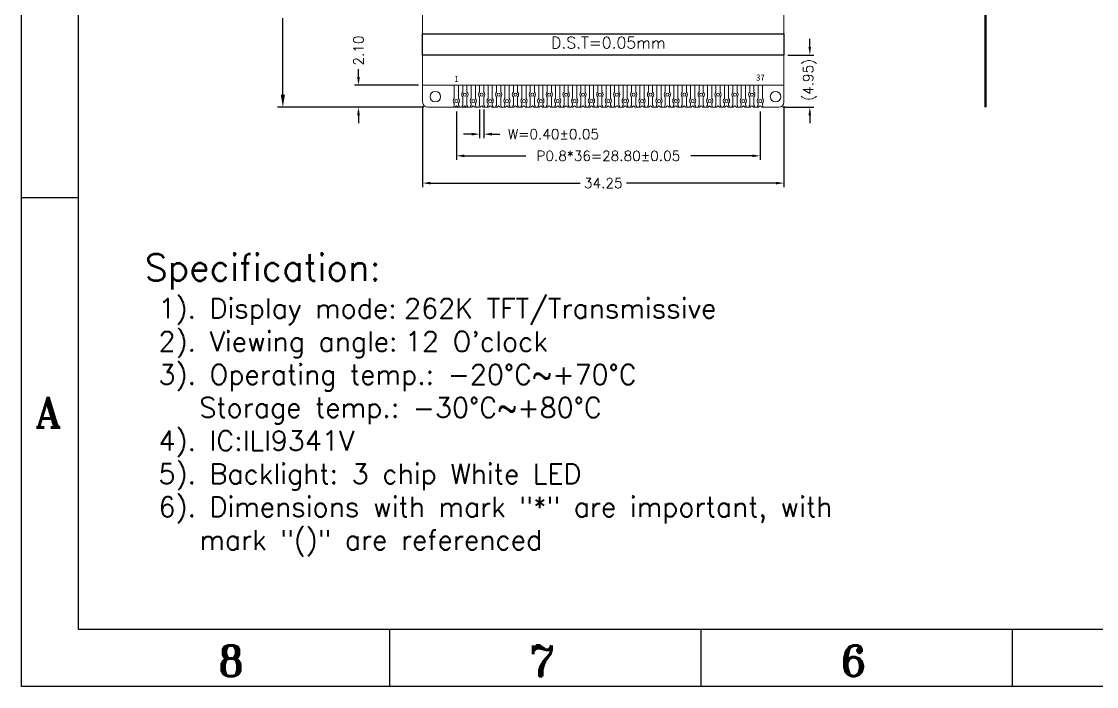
# Model space of a CAD drawing. Header units: millimetres. Extents: x 3053 to 3300, y 537 to 712.
# Drawn here: x 3053 to 3154.9, y 537.2 to 600.3 of the extents above; entities that cross this region are included whole.
import ezdxf

# ---------------------------------------------------------------- set-up
doc = ezdxf.new("R2010")
doc.units = ezdxf.units.MM
doc.layers.add('BORDER', color=31, linetype='Continuous')
doc.layers.add('DIM', color=102, linetype='Continuous')
doc.layers.add('FPC', color=30, linetype='Continuous', lineweight=9)
doc.styles.add('ROMANC', font='romant.shx', dxfattribs={"width": 0.9})
doc.styles.add('romans', font='romans.shx')
doc.styles.get("Standard").update_dxf_attribs({"font": 'NSimSun.ttf'})
doc.dimstyles.new('LCDDIM', dxfattribs={"dimscale": 1.9, "dimtxt": 0.5, "dimasz": 0.4, "dimexe": 0.2025, "dimexo": 0.2025, "dimgap": 0.162, "dimtad": 0, "dimzin": 0, "dimdsep": 46, "dimtxsty": 'romans', "dimcen": 1, "dimadec": 0, "dimazin": 0, "dimtfac": 1, "dimtofl": 0, "dimtmove": 0, "dimatfit": 3, "dimfxl": 0, "dimlwd": -1, "dimarcsym": 0})
doc.dimstyles.new('STANDARD$0', dxfattribs={"dimtxt": 1.2, "dimasz": 1.2, "dimexe": 0.5, "dimexo": 0.6, "dimgap": 0.3, "dimtad": 0, "dimzin": 9, "dimdsep": 46, "dimtxsty": 'Standard', "dimcen": -2, "dimclrd": 256, "dimclre": 256, "dimclrt": 256, "dimadec": 1, "dimazin": 2, "dimtp": 0.2, "dimtm": 0.2, "dimtfac": 0.5, "dimtmove": 0, "dimatfit": 3, "dimfxl": 0, "dimtolj": 2, "dimarcsym": 0})

# ---------------------------------------------------------------- blocks, each defined once
blk = doc.blocks.new('*D23')
at = {"layer": 'Defpoints', "color": 0}
for p in [(3091.01, 592.64), (3125.26, 592.64), (3125.26, 584.95)]:
    blk.add_point(p, dxfattribs=at)
at = {"layer": 'DIM', "color": 0, "lineweight": -2}
for p, q in [((3091.01, 592.25), (3091.01, 584.56)), ((3125.26, 592.25), (3125.26, 584.56))]:
    blk.add_line(p, q, dxfattribs=at)
at = {"layer": 'DIM', "color": 0}
for p, q in [((3091.77, 584.95), (3105.93, 584.95)), ((3124.5, 584.95), (3110.34, 584.95))]:
    blk.add_line(p, q, dxfattribs=at)
for points in [[(3091.77, 585.07), (3091.77, 584.82), (3091.01, 584.95)], [(3124.5, 585.07), (3124.5, 584.82), (3125.26, 584.95)]]:
    blk.add_solid(points, dxfattribs=at)
at = {"layer": 'DIM', "color": 0, "insert": (3108.13, 584.95), "char_height": 0.95, "attachment_point": 5, "style": 'romans'}
blk.add_mtext('34.25', dxfattribs=at)
blk = doc.blocks.new('*D22')
at = {"layer": 'Defpoints', "color": 0}
for p in [(3094.21, 592.14), (3123.01, 592.14), (3123.01, 587.53)]:
    blk.add_point(p, dxfattribs=at)
at = {"layer": 'DIM', "color": 0, "lineweight": -2}
for p, q in [((3094.21, 591.75), (3094.21, 587.15)), ((3123.01, 591.75), (3123.01, 587.15))]:
    blk.add_line(p, q, dxfattribs=at)
at = {"layer": 'DIM', "color": 0}
for p, q in [((3094.97, 587.53), (3100.79, 587.53)), ((3122.25, 587.53), (3116.43, 587.53))]:
    blk.add_line(p, q, dxfattribs=at)
for points in [[(3094.97, 587.66), (3094.97, 587.41), (3094.21, 587.53)], [(3122.25, 587.66), (3122.25, 587.41), (3123.01, 587.53)]]:
    blk.add_solid(points, dxfattribs=at)
at = {"layer": 'DIM', "color": 0, "insert": (3108.61, 587.53), "char_height": 0.95, "attachment_point": 5, "style": 'romans'}
blk.add_mtext('P0.8*36=28.80%%p0.05', dxfattribs=at)
blk = doc.blocks.new('*D21')
at = {"layer": 'Defpoints', "color": 0}
for p in [(3096.41, 592.33), (3096.81, 592.33), (3096.81, 589.59)]:
    blk.add_point(p, dxfattribs=at)
at = {"layer": 'DIM', "color": 0, "lineweight": -2}
for p, q in [((3096.41, 591.94), (3096.41, 589.21)), ((3096.81, 591.94), (3096.81, 589.21))]:
    blk.add_line(p, q, dxfattribs=at)
at = {"layer": 'DIM', "color": 0}
for p, q in [((3095.65, 589.59), (3094.89, 589.59)), ((3097.57, 589.59), (3098.33, 589.59))]:
    blk.add_line(p, q, dxfattribs=at)
for points in [[(3095.65, 589.72), (3095.65, 589.46), (3096.41, 589.59)], [(3097.57, 589.72), (3097.57, 589.46), (3096.81, 589.59)]]:
    blk.add_solid(points, dxfattribs=at)
at = {"layer": 'DIM', "color": 0, "insert": (3103.41, 589.59), "char_height": 0.95, "attachment_point": 5, "style": 'romans'}
blk.add_mtext('W=0.40%%p0.05', dxfattribs=at)
blk = doc.blocks.new('*D24')
at = {"layer": 'Defpoints', "color": 0}
for p in [(3084.93, 594.24), (3091.01, 594.24), (3091.51, 592.14)]:
    blk.add_point(p, dxfattribs=at)
at = {"layer": 'DIM', "color": 0}
for p, q in [((3084.93, 595), (3084.93, 595.76)), ((3084.93, 591.38), (3084.93, 590.62))]:
    blk.add_line(p, q, dxfattribs=at)
at = {"layer": 'DIM', "color": 0, "lineweight": -2}
for p, q in [((3090.62, 594.24), (3084.54, 594.24)), ((3091.12, 592.14), (3084.54, 592.14))]:
    blk.add_line(p, q, dxfattribs=at)
at = {"layer": 'DIM', "color": 0}
for points in [[(3084.8, 595), (3085.06, 595), (3084.93, 594.24)], [(3084.8, 591.38), (3085.06, 591.38), (3084.93, 592.14)]]:
    blk.add_solid(points, dxfattribs=at)
at = {"layer": 'DIM', "color": 0, "insert": (3084.93, 597.51), "char_height": 0.95, "attachment_point": 5, "rotation": 90, "style": 'romans'}
blk.add_mtext('2.10', dxfattribs=at)
blk = doc.blocks.new('*D20')
at = {"layer": 'Defpoints', "color": 0}
for p in [(3125.26, 597.09), (3127.71, 597.09), (3124.76, 592.14)]:
    blk.add_point(p, dxfattribs=at)
at = {"layer": 'DIM', "color": 0}
for p, q in [((3127.71, 597.85), (3127.71, 598.61)), ((3127.71, 591.38), (3127.71, 590.62))]:
    blk.add_line(p, q, dxfattribs=at)
at = {"layer": 'DIM', "color": 0, "lineweight": -2}
for p, q in [((3125.64, 597.09), (3128.09, 597.09)), ((3125.14, 592.14), (3128.09, 592.14))]:
    blk.add_line(p, q, dxfattribs=at)
at = {"layer": 'DIM', "color": 0}
for points in [[(3127.58, 597.85), (3127.83, 597.85), (3127.71, 597.09)], [(3127.58, 591.38), (3127.83, 591.38), (3127.71, 592.14)]]:
    blk.add_solid(points, dxfattribs=at)
at = {"layer": 'DIM', "color": 0, "insert": (3127.71, 594.73), "char_height": 0.95, "attachment_point": 5, "rotation": 90, "style": 'romans'}
blk.add_mtext('(4.95)', dxfattribs=at)
blk = doc.blocks.new('*D25')
at = {"layer": 'Defpoints', "color": 0}
for p in [(3084.27, 614.42), (3077.76, 592.14), (3091.51, 592.14)]:
    blk.add_point(p, dxfattribs=at)
at = {"layer": 'DIM', "lineweight": -2}
for p, q in [((3083.67, 614.42), (3077.26, 614.42)), ((3077.76, 613.22), (3077.76, 605.98)), ((3077.76, 593.34), (3077.76, 600.58)), ((3090.91, 592.14), (3077.26, 592.14))]:
    blk.add_line(p, q, dxfattribs=at)
at = {"layer": 'DIM'}
for points in [[(3077.56, 613.22), (3077.96, 613.22), (3077.76, 614.42)], [(3077.56, 593.34), (3077.96, 593.34), (3077.76, 592.14)]]:
    blk.add_solid(points, dxfattribs=at)
at = {"layer": 'DIM', "insert": (3077.76, 603.28), "char_height": 1.2, "attachment_point": 5, "rotation": 90}
blk.add_mtext('\\A2;22.29', dxfattribs=at)

msp = doc.modelspace()

# ---------------------------------------------------------------- linework, layer by layer
at = {"color": 6}
msp.add_lwpolyline([(3091.01, 599.087), (3125.26, 599.087), (3125.26, 597.087), (3091.01, 597.087)], close=True, dxfattribs=at)
at = {"layer": 'BORDER'}
for p, q in [((3058.391, 542.632), (3058.391, 706.385)), ((3052.988, 583.57), (3058.391, 583.57)), ((3294.461, 542.632), (3058.391, 542.632)), ((3087.9, 537.229), (3087.9, 542.632)), ((3117.408, 537.229), (3117.408, 542.632)), ((3146.917, 537.229), (3146.917, 542.632))]:
    msp.add_line(p, q, dxfattribs=at)
msp.add_lwpolyline([(3052.988, 711.788), (3299.864, 711.788), (3299.864, 537.229), (3052.988, 537.229)], close=True, dxfattribs=at)
at = {"layer": 'Defpoints', "color": 32, "const_width": 0.2, "flags": 128}
msp.add_lwpolyline([(3144.356, 614.423), (3144.356, 592.137)], dxfattribs=at)
at = {"layer": 'FPC', "color": 2}
for p, q in [((3091.01, 592.637), (3091.01, 612.883)), ((3125.26, 612.883), (3125.26, 592.637)), ((3125.26, 594.237), (3091.01, 594.237)), ((3091.51, 592.137), (3095.135, 592.137)), ((3094.085, 592.137), (3093.935, 592.137)), ((3094.335, 592.137), (3094.885, 592.137)), ((3095.135, 592.137), (3095.685, 592.137)), ((3095.935, 592.137), (3096.485, 592.137)), ((3096.735, 592.137), (3097.285, 592.137)), ((3097.535, 592.137), (3098.085, 592.137)), ((3098.335, 592.137), (3098.885, 592.137)), ((3099.135, 592.137), (3099.685, 592.137)), ((3099.935, 592.137), (3100.485, 592.137)), ((3100.735, 592.137), (3101.285, 592.137)), ((3101.535, 592.137), (3102.085, 592.137)), ((3102.335, 592.137), (3102.885, 592.137)), ((3103.135, 592.137), (3103.685, 592.137)), ((3103.935, 592.137), (3104.485, 592.137)), ((3104.735, 592.137), (3105.285, 592.137)), ((3105.535, 592.137), (3106.085, 592.137)), ((3106.335, 592.137), (3106.885, 592.137)), ((3107.135, 592.137), (3107.685, 592.137)), ((3107.935, 592.137), (3108.485, 592.137)), ((3108.735, 592.137), (3109.285, 592.137)), ((3109.535, 592.137), (3110.085, 592.137)), ((3110.335, 592.137), (3110.885, 592.137)), ((3111.135, 592.137), (3111.685, 592.137)), ((3111.935, 592.137), (3112.485, 592.137)), ((3112.735, 592.137), (3113.285, 592.137)), ((3113.535, 592.137), (3114.085, 592.137)), ((3114.335, 592.137), (3114.885, 592.137)), ((3115.135, 592.137), (3115.685, 592.137)), ((3115.935, 592.137), (3116.485, 592.137)), ((3116.735, 592.137), (3117.285, 592.137)), ((3117.535, 592.137), (3118.085, 592.137)), ((3118.335, 592.137), (3118.885, 592.137)), ((3119.135, 592.137), (3119.685, 592.137)), ((3119.935, 592.137), (3120.485, 592.137)), ((3120.735, 592.137), (3121.285, 592.137)), ((3121.535, 592.137), (3122.085, 592.137)), ((3122.335, 592.137), (3122.885, 592.137)), ((3123.135, 592.137), (3124.76, 592.137))]:
    msp.add_line(p, q, dxfattribs=at)
for points in [[(3094.01, 592.96), (3094.01, 594.237), (3094.41, 594.237), (3094.41, 592.96)], [(3094.81, 593.56), (3094.81, 594.237), (3095.21, 594.237), (3095.21, 593.56)], [(3095.61, 592.96), (3095.61, 594.237), (3096.01, 594.237), (3096.01, 592.96)], [(3096.41, 593.56), (3096.41, 594.237), (3096.81, 594.237), (3096.81, 593.56)], [(3097.21, 592.96), (3097.21, 594.237), (3097.61, 594.237), (3097.61, 592.96)], [(3098.01, 593.56), (3098.01, 594.237), (3098.41, 594.237), (3098.41, 593.56)], [(3098.81, 592.96), (3098.81, 594.237), (3099.21, 594.237), (3099.21, 592.96)], [(3099.61, 593.56), (3099.61, 594.237), (3100.01, 594.237), (3100.01, 593.56)], [(3100.41, 592.96), (3100.41, 594.237), (3100.81, 594.237), (3100.81, 592.96)], [(3101.21, 593.56), (3101.21, 594.237), (3101.61, 594.237), (3101.61, 593.56)], [(3102.01, 592.96), (3102.01, 594.237), (3102.41, 594.237), (3102.41, 592.96)], [(3102.81, 593.56), (3102.81, 594.237), (3103.21, 594.237), (3103.21, 593.56)], [(3103.61, 592.96), (3103.61, 594.237), (3104.01, 594.237), (3104.01, 592.96)], [(3104.41, 593.56), (3104.41, 594.237), (3104.81, 594.237), (3104.81, 593.56)], [(3105.21, 592.96), (3105.21, 594.237), (3105.61, 594.237), (3105.61, 592.96)], [(3106.01, 593.56), (3106.01, 594.237), (3106.41, 594.237), (3106.41, 593.56)], [(3106.81, 592.96), (3106.81, 594.237), (3107.21, 594.237), (3107.21, 592.96)], [(3107.61, 593.56), (3107.61, 594.237), (3108.01, 594.237), (3108.01, 593.56)], [(3108.41, 592.96), (3108.41, 594.237), (3108.81, 594.237), (3108.81, 592.96)], [(3109.21, 593.56), (3109.21, 594.237), (3109.61, 594.237), (3109.61, 593.56)], [(3110.01, 592.96), (3110.01, 594.237), (3110.41, 594.237), (3110.41, 592.96)], [(3110.81, 593.56), (3110.81, 594.237), (3111.21, 594.237), (3111.21, 593.56)], [(3111.61, 592.96), (3111.61, 594.237), (3112.01, 594.237), (3112.01, 592.96)], [(3112.41, 593.56), (3112.41, 594.237), (3112.81, 594.237), (3112.81, 593.56)], [(3113.21, 592.96), (3113.21, 594.237), (3113.61, 594.237), (3113.61, 592.96)], [(3114.01, 593.56), (3114.01, 594.237), (3114.41, 594.237), (3114.41, 593.56)], [(3114.81, 592.96), (3114.81, 594.237), (3115.21, 594.237), (3115.21, 592.96)], [(3115.61, 593.56), (3115.61, 594.237), (3116.01, 594.237), (3116.01, 593.56)], [(3116.41, 592.96), (3116.41, 594.237), (3116.81, 594.237), (3116.81, 592.96)], [(3117.21, 593.56), (3117.21, 594.237), (3117.61, 594.237), (3117.61, 593.56)], [(3118.01, 592.96), (3118.01, 594.237), (3118.41, 594.237), (3118.41, 592.96)], [(3118.81, 593.56), (3118.81, 594.237), (3119.21, 594.237), (3119.21, 593.56)], [(3119.61, 592.96), (3119.61, 594.237), (3120.01, 594.237), (3120.01, 592.96)], [(3120.41, 593.56), (3120.41, 594.237), (3120.81, 594.237), (3120.81, 593.56)], [(3121.21, 592.96), (3121.21, 594.237), (3121.61, 594.237), (3121.61, 592.96)], [(3122.01, 593.56), (3122.01, 594.237), (3122.41, 594.237), (3122.41, 593.56)], [(3122.81, 592.96), (3122.81, 594.237), (3123.21, 594.237), (3123.21, 592.96)], [(3094.81, 592.325), (3094.81, 593.113)], [(3095.21, 593.113), (3095.21, 592.325)], [(3096.41, 592.325), (3096.41, 593.113)], [(3096.81, 593.113), (3096.81, 592.325)], [(3098.01, 592.325), (3098.01, 593.113)], [(3098.41, 593.113), (3098.41, 592.325)], [(3099.61, 592.325), (3099.61, 593.113)], [(3100.01, 593.113), (3100.01, 592.325)], [(3101.21, 592.325), (3101.21, 593.113)], [(3101.61, 593.113), (3101.61, 592.325)], [(3102.81, 592.325), (3102.81, 593.113)], [(3103.21, 593.113), (3103.21, 592.325)], [(3104.41, 592.325), (3104.41, 593.113)], [(3104.81, 593.113), (3104.81, 592.325)], [(3106.01, 592.325), (3106.01, 593.113)], [(3106.41, 593.113), (3106.41, 592.325)], [(3107.61, 592.325), (3107.61, 593.113)], [(3108.01, 593.113), (3108.01, 592.325)], [(3109.21, 592.325), (3109.21, 593.113)], [(3109.61, 593.113), (3109.61, 592.325)], [(3110.81, 592.325), (3110.81, 593.113)], [(3111.21, 593.113), (3111.21, 592.325)], [(3112.41, 592.325), (3112.41, 593.113)], [(3112.81, 593.113), (3112.81, 592.325)], [(3114.01, 592.325), (3114.01, 593.113)], [(3114.41, 593.113), (3114.41, 592.325)], [(3115.61, 592.325), (3115.61, 593.113)], [(3116.01, 593.113), (3116.01, 592.325)], [(3117.21, 592.325), (3117.21, 593.113)], [(3117.61, 593.113), (3117.61, 592.325)], [(3118.81, 592.325), (3118.81, 593.113)], [(3119.21, 593.113), (3119.21, 592.325)], [(3120.41, 592.325), (3120.41, 593.113)], [(3120.81, 593.113), (3120.81, 592.325)], [(3122.01, 592.325), (3122.01, 593.113)], [(3122.41, 593.113), (3122.41, 592.325)], [(3094.01, 592.325), (3094.01, 592.513)], [(3094.085, 592.137), (3094.01, 592.137)], [(3094.41, 592.513), (3094.41, 592.325)], [(3095.61, 592.325), (3095.61, 592.513)], [(3096.01, 592.513), (3096.01, 592.325)], [(3097.21, 592.325), (3097.21, 592.513)], [(3097.61, 592.513), (3097.61, 592.325)], [(3098.81, 592.325), (3098.81, 592.513)], [(3099.21, 592.513), (3099.21, 592.325)], [(3100.41, 592.325), (3100.41, 592.513)], [(3100.81, 592.513), (3100.81, 592.325)], [(3102.01, 592.325), (3102.01, 592.513)], [(3102.41, 592.513), (3102.41, 592.325)], [(3103.61, 592.325), (3103.61, 592.513)], [(3104.01, 592.513), (3104.01, 592.325)], [(3105.21, 592.325), (3105.21, 592.513)], [(3105.61, 592.513), (3105.61, 592.325)], [(3106.81, 592.325), (3106.81, 592.513)], [(3107.21, 592.513), (3107.21, 592.325)], [(3108.41, 592.325), (3108.41, 592.513)], [(3108.81, 592.513), (3108.81, 592.325)], [(3110.01, 592.325), (3110.01, 592.513)], [(3110.41, 592.513), (3110.41, 592.325)], [(3111.61, 592.325), (3111.61, 592.513)], [(3112.01, 592.513), (3112.01, 592.325)], [(3113.21, 592.325), (3113.21, 592.513)], [(3113.61, 592.513), (3113.61, 592.325)], [(3114.81, 592.325), (3114.81, 592.513)], [(3115.21, 592.513), (3115.21, 592.325)], [(3116.41, 592.325), (3116.41, 592.513)], [(3116.81, 592.513), (3116.81, 592.325)], [(3118.01, 592.325), (3118.01, 592.513)], [(3118.41, 592.513), (3118.41, 592.325)], [(3119.61, 592.325), (3119.61, 592.513)], [(3120.01, 592.513), (3120.01, 592.325)], [(3121.21, 592.325), (3121.21, 592.513)], [(3121.61, 592.513), (3121.61, 592.325)], [(3122.81, 592.325), (3122.81, 592.513)], [(3123.21, 592.513), (3123.21, 592.325)]]:
    msp.add_lwpolyline(points, dxfattribs=at)
at = {"layer": 'FPC', "color": 1}
for centre in [(3092.21, 593.137), (3124.46, 593.137)]:
    msp.add_circle(centre, 0.5, dxfattribs=at)
at = {"layer": 'FPC', "color": 2}
for centre in [(3095.01, 593.337), (3096.61, 593.337), (3098.21, 593.337), (3099.81, 593.337), (3101.41, 593.337), (3103.01, 593.337), (3104.61, 593.337), (3106.21, 593.337), (3107.81, 593.337), (3109.41, 593.337), (3111.01, 593.337), (3112.61, 593.337), (3114.21, 593.337), (3115.81, 593.337), (3117.41, 593.337), (3119.01, 593.337), (3120.61, 593.337), (3122.21, 593.337), (3094.21, 592.737), (3095.81, 592.737), (3097.41, 592.737), (3099.01, 592.737), (3100.61, 592.737), (3102.21, 592.737), (3103.81, 592.737), (3105.41, 592.737), (3107.01, 592.737), (3108.61, 592.737), (3110.21, 592.737), (3111.81, 592.737), (3113.41, 592.737), (3115.01, 592.737), (3116.61, 592.737), (3118.21, 592.737), (3119.81, 592.737), (3121.41, 592.737), (3123.01, 592.737)]:
    msp.add_circle(centre, 0.15, dxfattribs=at)
for centre, radius, start, end in [((3095.01, 593.337), 0.3, 131.81031, 228.18969), ((3095.01, 593.337), 0.3, 311.81031, 48.18969), ((3096.61, 593.337), 0.3, 131.81031, 228.18969), ((3096.61, 593.337), 0.3, 311.81031, 48.18969), ((3098.21, 593.337), 0.3, 131.81031, 228.18969), ((3098.21, 593.337), 0.3, 311.81031, 48.18969), ((3099.81, 593.337), 0.3, 131.81031, 228.18969), ((3099.81, 593.337), 0.3, 311.81031, 48.18969), ((3101.41, 593.337), 0.3, 131.81031, 228.18969), ((3101.41, 593.337), 0.3, 311.81031, 48.18969), ((3103.01, 593.337), 0.3, 131.81031, 228.18969), ((3103.01, 593.337), 0.3, 311.81031, 48.18969), ((3104.61, 593.337), 0.3, 131.81031, 228.18969), ((3104.61, 593.337), 0.3, 311.81031, 48.18969), ((3106.21, 593.337), 0.3, 131.81031, 228.18969), ((3106.21, 593.337), 0.3, 311.81031, 48.18969), ((3107.81, 593.337), 0.3, 131.81031, 228.18969), ((3107.81, 593.337), 0.3, 311.81031, 48.18969), ((3109.41, 593.337), 0.3, 131.81031, 228.18969), ((3109.41, 593.337), 0.3, 311.81031, 48.18969), ((3111.01, 593.337), 0.3, 131.81031, 228.18969), ((3111.01, 593.337), 0.3, 311.81031, 48.18969), ((3112.61, 593.337), 0.3, 131.81031, 228.18969), ((3112.61, 593.337), 0.3, 311.81031, 48.18969), ((3114.21, 593.337), 0.3, 131.81031, 228.18969), ((3114.21, 593.337), 0.3, 311.81031, 48.18969), ((3115.81, 593.337), 0.3, 131.81031, 228.18969), ((3115.81, 593.337), 0.3, 311.81031, 48.18969), ((3117.41, 593.337), 0.3, 131.81031, 228.18969), ((3117.41, 593.337), 0.3, 311.81031, 48.18969), ((3119.01, 593.337), 0.3, 131.81031, 228.18969), ((3119.01, 593.337), 0.3, 311.81031, 48.18969), ((3120.61, 593.337), 0.3, 131.81031, 228.18969), ((3120.61, 593.337), 0.3, 311.81031, 48.18969), ((3122.21, 593.337), 0.3, 131.81031, 228.18969), ((3122.21, 593.337), 0.3, 311.81031, 48.18969), ((3091.51, 592.637), 0.5, 180, 270), ((3094.21, 592.737), 0.3, 131.81031, 228.18969), ((3094.21, 592.137), 0.275, 136.65824, 180), ((3094.21, 592.137), 0.125, 0, 180), ((3094.21, 592.737), 0.3, 311.81031, 48.18969), ((3094.21, 592.137), 0.275, 0, 43.34176), ((3095.01, 592.137), 0.275, 136.65824, 180), ((3095.01, 592.137), 0.125, 0, 180), ((3095.01, 592.137), 0.275, 0, 43.34176), ((3095.81, 592.737), 0.3, 131.81031, 228.18969), ((3095.81, 592.137), 0.275, 136.65824, 180), ((3095.81, 592.137), 0.125, 0, 180), ((3095.81, 592.737), 0.3, 311.81031, 48.18969), ((3095.81, 592.137), 0.275, 0, 43.34176), ((3096.61, 592.137), 0.275, 136.65824, 180), ((3096.61, 592.137), 0.125, 0, 180), ((3096.61, 592.137), 0.275, 0, 43.34176), ((3097.41, 592.737), 0.3, 131.81031, 228.18969), ((3097.41, 592.137), 0.275, 136.65824, 180), ((3097.41, 592.137), 0.125, 0, 180), ((3097.41, 592.737), 0.3, 311.81031, 48.18969), ((3097.41, 592.137), 0.275, 0, 43.34176), ((3098.21, 592.137), 0.275, 136.65824, 180), ((3098.21, 592.137), 0.125, 0, 180), ((3098.21, 592.137), 0.275, 0, 43.34176), ((3099.01, 592.737), 0.3, 131.81031, 228.18969), ((3099.01, 592.137), 0.275, 136.65824, 180), ((3099.01, 592.137), 0.125, 0, 180), ((3099.01, 592.737), 0.3, 311.81031, 48.18969), ((3099.01, 592.137), 0.275, 0, 43.34176), ((3099.81, 592.137), 0.275, 136.65824, 180), ((3099.81, 592.137), 0.125, 0, 180), ((3099.81, 592.137), 0.275, 0, 43.34176), ((3100.61, 592.737), 0.3, 131.81031, 228.18969), ((3100.61, 592.137), 0.275, 136.65824, 180), ((3100.61, 592.137), 0.125, 0, 180), ((3100.61, 592.737), 0.3, 311.81031, 48.18969), ((3100.61, 592.137), 0.275, 0, 43.34176), ((3101.41, 592.137), 0.275, 136.65824, 180), ((3101.41, 592.137), 0.125, 0, 180), ((3101.41, 592.137), 0.275, 0, 43.34176), ((3102.21, 592.737), 0.3, 131.81031, 228.18969), ((3102.21, 592.137), 0.275, 136.65824, 180), ((3102.21, 592.137), 0.125, 0, 180), ((3102.21, 592.737), 0.3, 311.81031, 48.18969), ((3102.21, 592.137), 0.275, 0, 43.34176), ((3103.01, 592.137), 0.275, 136.65824, 180), ((3103.01, 592.137), 0.125, 0, 180), ((3103.01, 592.137), 0.275, 0, 43.34176), ((3103.81, 592.737), 0.3, 131.81031, 228.18969), ((3103.81, 592.137), 0.275, 136.65824, 180), ((3103.81, 592.137), 0.125, 0, 180), ((3103.81, 592.737), 0.3, 311.81031, 48.18969), ((3103.81, 592.137), 0.275, 0, 43.34176), ((3104.61, 592.137), 0.275, 136.65824, 180), ((3104.61, 592.137), 0.125, 0, 180), ((3104.61, 592.137), 0.275, 0, 43.34176), ((3105.41, 592.737), 0.3, 131.81031, 228.18969), ((3105.41, 592.137), 0.275, 136.65824, 180), ((3105.41, 592.137), 0.125, 0, 180), ((3105.41, 592.737), 0.3, 311.81031, 48.18969), ((3105.41, 592.137), 0.275, 0, 43.34176), ((3106.21, 592.137), 0.275, 136.65824, 180), ((3106.21, 592.137), 0.125, 0, 180), ((3106.21, 592.137), 0.275, 0, 43.34176), ((3107.01, 592.737), 0.3, 131.81031, 228.18969), ((3107.01, 592.137), 0.275, 136.65824, 180), ((3107.01, 592.137), 0.125, 0, 180), ((3107.01, 592.737), 0.3, 311.81031, 48.18969), ((3107.01, 592.137), 0.275, 0, 43.34176), ((3107.81, 592.137), 0.275, 136.65824, 180), ((3107.81, 592.137), 0.125, 0, 180), ((3107.81, 592.137), 0.275, 0, 43.34176), ((3108.61, 592.737), 0.3, 131.81031, 228.18969), ((3108.61, 592.137), 0.275, 136.65824, 180), ((3108.61, 592.137), 0.125, 0, 180), ((3108.61, 592.737), 0.3, 311.81031, 48.18969), ((3108.61, 592.137), 0.275, 0, 43.34176), ((3109.41, 592.137), 0.275, 136.65824, 180), ((3109.41, 592.137), 0.125, 0, 180), ((3109.41, 592.137), 0.275, 0, 43.34176), ((3110.21, 592.737), 0.3, 131.81031, 228.18969), ((3110.21, 592.137), 0.275, 136.65824, 180), ((3110.21, 592.137), 0.125, 0, 180), ((3110.21, 592.737), 0.3, 311.81031, 48.18969), ((3110.21, 592.137), 0.275, 0, 43.34176), ((3111.01, 592.137), 0.275, 136.65824, 180), ((3111.01, 592.137), 0.125, 0, 180), ((3111.01, 592.137), 0.275, 0, 43.34176), ((3111.81, 592.737), 0.3, 131.81031, 228.18969), ((3111.81, 592.137), 0.275, 136.65824, 180), ((3111.81, 592.137), 0.125, 0, 180), ((3111.81, 592.737), 0.3, 311.81031, 48.18969), ((3111.81, 592.137), 0.275, 0, 43.34176), ((3112.61, 592.137), 0.275, 136.65824, 180), ((3112.61, 592.137), 0.125, 0, 180), ((3112.61, 592.137), 0.275, 0, 43.34176), ((3113.41, 592.737), 0.3, 131.81031, 228.18969), ((3113.41, 592.137), 0.275, 136.65824, 180), ((3113.41, 592.137), 0.125, 0, 180), ((3113.41, 592.737), 0.3, 311.81031, 48.18969), ((3113.41, 592.137), 0.275, 0, 43.34176), ((3114.21, 592.137), 0.275, 136.65824, 180), ((3114.21, 592.137), 0.125, 0, 180), ((3114.21, 592.137), 0.275, 0, 43.34176), ((3115.01, 592.737), 0.3, 131.81031, 228.18969), ((3115.01, 592.137), 0.275, 136.65824, 180), ((3115.01, 592.137), 0.125, 0, 180), ((3115.01, 592.737), 0.3, 311.81031, 48.18969), ((3115.01, 592.137), 0.275, 0, 43.34176), ((3115.81, 592.137), 0.275, 136.65824, 180), ((3115.81, 592.137), 0.125, 0, 180), ((3115.81, 592.137), 0.275, 0, 43.34176), ((3116.61, 592.737), 0.3, 131.81031, 228.18969), ((3116.61, 592.137), 0.275, 136.65824, 180), ((3116.61, 592.137), 0.125, 0, 180), ((3116.61, 592.737), 0.3, 311.81031, 48.18969), ((3116.61, 592.137), 0.275, 0, 43.34176), ((3117.41, 592.137), 0.275, 136.65824, 180), ((3117.41, 592.137), 0.125, 0, 180), ((3117.41, 592.137), 0.275, 0, 43.34176), ((3118.21, 592.737), 0.3, 131.81031, 228.18969), ((3118.21, 592.137), 0.275, 136.65824, 180), ((3118.21, 592.137), 0.125, 0, 180), ((3118.21, 592.737), 0.3, 311.81031, 48.18969), ((3118.21, 592.137), 0.275, 0, 43.34176), ((3119.01, 592.137), 0.275, 136.65824, 180), ((3119.01, 592.137), 0.125, 0, 180), ((3119.01, 592.137), 0.275, 0, 43.34176), ((3119.81, 592.737), 0.3, 131.81031, 228.18969), ((3119.81, 592.137), 0.275, 136.65824, 180), ((3119.81, 592.137), 0.125, 0, 180), ((3119.81, 592.737), 0.3, 311.81031, 48.18969), ((3119.81, 592.137), 0.275, 0, 43.34176), ((3120.61, 592.137), 0.275, 136.65824, 180), ((3120.61, 592.137), 0.125, 0, 180), ((3120.61, 592.137), 0.275, 0, 43.34176), ((3121.41, 592.737), 0.3, 131.81031, 228.18969), ((3121.41, 592.137), 0.275, 136.65824, 180), ((3121.41, 592.137), 0.125, 0, 180), ((3121.41, 592.737), 0.3, 311.81031, 48.18969), ((3121.41, 592.137), 0.275, 0, 43.34176), ((3122.21, 592.137), 0.275, 136.65824, 180), ((3122.21, 592.137), 0.125, 0, 180), ((3122.21, 592.137), 0.275, 0, 43.34176), ((3123.01, 592.737), 0.3, 131.81031, 228.18969), ((3123.01, 592.137), 0.275, 136.65824, 180), ((3123.01, 592.137), 0.125, 0, 180), ((3123.01, 592.737), 0.3, 311.81031, 48.18969), ((3123.01, 592.137), 0.275, 0, 43.34176), ((3124.76, 592.637), 0.5, 270, 360)]:
    msp.add_arc(centre, radius, start, end, dxfattribs=at)

# ---------------------------------------------------------------- texts
at = {"color": 6, "style": 'romans'}
msp.add_text('D.S.T=0.05mm', height=1.08816, dxfattribs=at).set_placement((3103.181, 597.71))
at = {"layer": 'BORDER', "style": 'ROMANC'}
for s, p in [('A', (3054.274, 561.791)), ('8', (3071.594, 538.215)), ('7', (3101.103, 538.215)), ('6', (3130.612, 538.215))]:
    msp.add_text(s, height=2.909, dxfattribs=at).set_placement(p)
at = {"layer": 'BORDER', "color": 5, "lineweight": 9, "insert": (3064.683, 578.202), "char_height": 2.508929, "attachment_point": 1, "style": 'romans'}
msp.add_mtext('{\\C2;Specification:\\P\\H0.75x; 1). \\Fromans.shx|c1;Display mode:\\f??|b0|i0|c0|p54; \\Fromans.shx|c1;262K TFT/Transmissive\\P\\Fromans.shx|c0; 2). \\Fromans.shx|c1;Viewing angle:\\f??|b0|i0|c0|p54; \\Fromans.shx|c0;12 \\Fromans.shx|c1;O\'clock\\Fromans.shx|c0;\\P 3). Operating temp.: -20°C~+70°C  \\P    Storage temp.: -30°C~+80°C\\P 4). IC:ILI9341V\\P 5). Backlight: 3 chip White LED \\P 6). Dimensions with mark "*" are important, with \\P    mark "()" are referenced}', dxfattribs=at)
at = {"layer": 'FPC', "color": 2, "char_height": 0.6, "width": 0.48429, "attachment_point": 1}
for s, insert in [('1', (3094.025, 595.126)), ('37', (3122.622, 595.258))]:
    msp.add_mtext(s, dxfattribs=dict(at, insert=insert))

# ---------------------------------------------------------------- dimensions: what is measured, and where the dimension line sits
at = {"layer": 'DIM'}
for base, p1, p2, dimstyle, picture, middle in [((3077.763, 592.137), (3084.268, 614.423), (3091.51, 592.137), 'STANDARD$0', '*D25', (3077.763, 603.28)), ((3084.929, 594.237), (3091.51, 592.137), (3091.01, 594.237), 'LCDDIM', '*D24', (3084.929, 597.512))]:
    dim = msp.add_linear_dim(base=base, p1=p1, p2=p2, angle=90, dimstyle=dimstyle, dxfattribs=at)
    dim.commit()
    dim.dimension.update_dxf_attribs({"geometry": picture, "text_midpoint": middle})
dim = msp.add_linear_dim(base=(3127.707, 597.087), p1=(3124.76, 592.137), p2=(3125.26, 597.087), angle=90, text='(<>)', dimstyle='LCDDIM', dxfattribs=at)
dim.commit()
dim.dimension.update_dxf_attribs({"geometry": '*D20', "text_midpoint": (3127.707, 594.728), "dimtype": 160})
dim = msp.add_linear_dim(base=(3125.26, 584.947), p1=(3091.01, 592.637), p2=(3125.26, 592.637), dimstyle='LCDDIM', dxfattribs=at)
dim.commit()
dim.dimension.update_dxf_attribs({"geometry": '*D23', "text_midpoint": (3108.135, 584.947), "dimtype": 160})
dim = msp.add_linear_dim(base=(3123.01, 587.532), p1=(3094.21, 592.137), p2=(3123.01, 592.137), text='P0.8*36=<>%%p0.05', dimstyle='LCDDIM', dxfattribs=at)
dim.commit()
dim.dimension.update_dxf_attribs({"geometry": '*D22', "text_midpoint": (3108.61, 587.532), "dimtype": 160})
dim = msp.add_linear_dim(base=(3096.81, 589.591), p1=(3096.41, 592.325), p2=(3096.81, 592.325), text='W=<>%%p0.05', dimstyle='LCDDIM', dxfattribs=at)
dim.commit()
dim.dimension.update_dxf_attribs({"geometry": '*D21', "text_midpoint": (3103.41, 589.591)})

doc.saveas('drawing.dxf')
